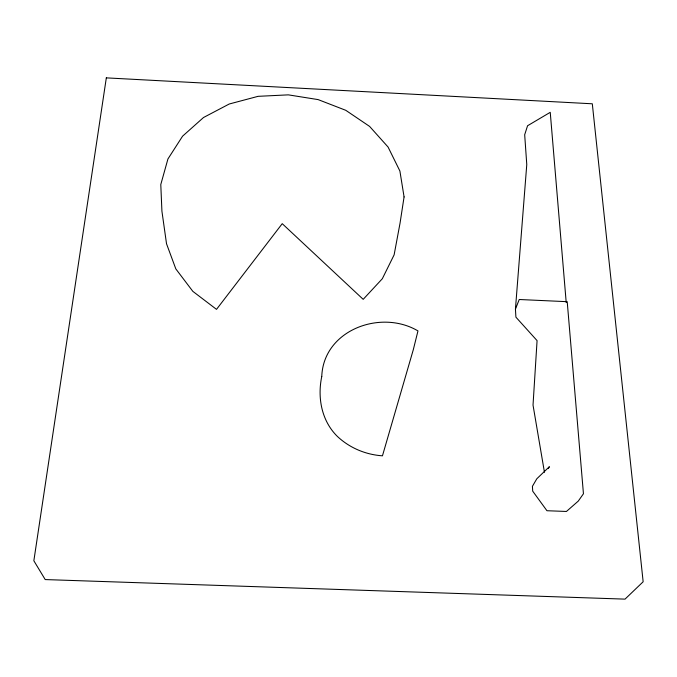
<?xml version="1.0" encoding="UTF-8"?>
<svg xmlns="http://www.w3.org/2000/svg" width="677" height="677" viewBox="0 0 677 677"><rect width="100%" height="100%" fill="white"/><g stroke="black" fill="none" stroke-linecap="round" stroke-linejoin="round"><path stroke-width="1.02" d="M544.46 472.309L533.027 405.091L537.073 340.616L515.916 317.166L515.434 309.152L526.774 164.562L524.683 134.731L527.561 125.753L550.24 112.331L566.217 302.577M515.434 309.152L519.234 299.505L567.216 301.688L583.447 493.77L578.276 501.09L566.437 511.457L546.948 510.729L532.714 491.163L532.41 486.323L536.81 478.783L549.394 466.69L548.37 468.399M321.761 376.497C317.293 397.695 321.558 420.899 337.417 436.462C349.721 447.979 365.673 454.673 382.454 455.816L413.292 349.738L417.971 330.918C380.906 308.949 323.488 329.877 321.761 376.497M106.323 77.872L33.85 560.776L45.215 579.571L625.032 599.128L643.15 581.763L592.307 103.793L106.323 77.872M404.076 196.922L400.056 223.088L394.124 254.848L382.31 278.755L363.194 299.344L282.233 223.672L216.513 309.364L192.835 291.355L175.817 268.896L166.525 243.771L161.921 211.207L160.787 184.533L167.93 158.968L182.578 136.179L203.515 117.51L229.241 104.004L258.098 96.329L288.326 94.856L318.131 99.604L345.778 110.309L369.591 126.404L388.065 147.027L399.895 171.01L404.076 196.922"/></g></svg>
